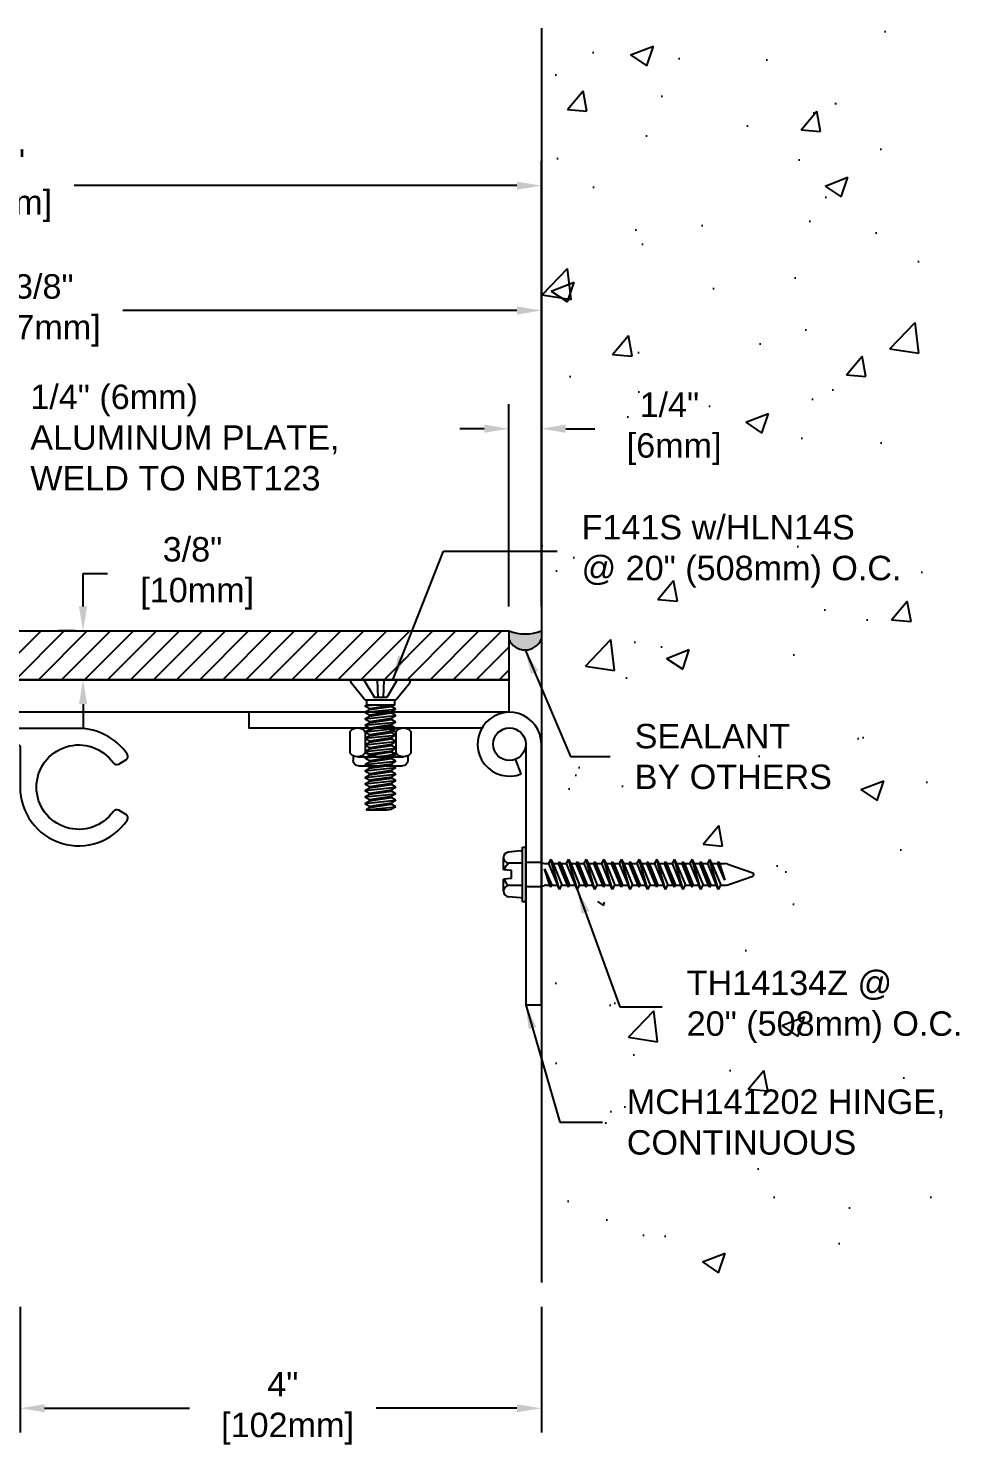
# Model space of a CAD drawing. Header units: inches. Extents: x -12.3 to 24.3, y -3.2 to 8.3.
# Drawn here: x -1.94 to 5.25, y -3.04 to 7.83 of the extents above; entities that cross this region are included whole.
import ezdxf

# ---------------------------------------------------------------- set-up
doc = ezdxf.new("R2010")
doc.units = ezdxf.units.IN
doc.header["$MEASUREMENT"] = 0
for name, color, linetype in [('Anchors', 4, 'Continuous'), ('Conditions', 1, 'Continuous'), ('Dimensions', 3, 'Continuous'), ('Metals', 7, 'Continuous'), ('Text', 2, 'Continuous')]:
    doc.layers.add(name, color=color, linetype=linetype)
doc.styles.add('Arial', font='arial.ttf')
doc.styles.get("Standard").update_dxf_attribs({"font": 'txt.shx'})
doc.dimstyles.new('Arial', dxfattribs={"dimtxt": 0.1875, "dimasz": 0.1875, "dimexe": 0.1875, "dimexo": 0.1875, "dimgap": 0.1875, "dimtad": 0, "dimtih": 1, "dimtoh": 1, "dimdec": 4, "dimzin": 0, "dimdsep": 46, "dimlunit": 4, "dimtxsty": 'Arial', "dimcen": 0.1875, "dimadec": 0, "dimazin": 0, "dimtfac": 1, "dimtdec": 4, "dimtofl": 0, "dimtmove": 0, "dimatfit": 3, "dimfxl": 0, "dimfrac": 2, "dimtolj": 1, "dimtzin": 0, "dimarcsym": 0})

# ---------------------------------------------------------------- blocks, each defined once
blk = doc.blocks.new('*D1')
at = {"layer": 'Defpoints', "color": 0}
for p in [(-2, -1.795), (2, -1.795), (2, -2.761)]:
    blk.add_point(p, dxfattribs=at)
at = {"layer": 'Dimensions', "color": 0, "lineweight": -2}
for p, q in [((-2, -1.983), (-2, -2.948)), ((2, -1.983), (2, -2.948)), ((-1.812, -2.761), (-0.7, -2.761)), ((1.812, -2.761), (0.732, -2.761))]:
    blk.add_line(p, q, dxfattribs=at)
at = {"layer": 'Dimensions', "color": 0}
for points in [[(-1.812, -2.73), (-1.812, -2.792), (-2, -2.761)], [(1.812, -2.73), (1.812, -2.792), (2, -2.761)]]:
    blk.add_solid(points, dxfattribs=at)
at = {"layer": 'Dimensions', "color": 0, "insert": (0.016, -2.761), "char_height": 0.1875, "attachment_point": 5, "style": 'Arial'}
blk.add_mtext('\\A1;4"\\P [102mm]', dxfattribs=at)
blk = doc.blocks.new('*D3')
at = {"layer": 'Defpoints', "color": 0}
for p in [(2, 6.624), (-6.1, 3.197), (2, 3.207)]:
    blk.add_point(p, dxfattribs=at)
at = {"layer": 'Dimensions', "color": 0, "lineweight": -2}
for p, q in [((-6.1, 3.384), (-6.1, 6.812)), ((2, 3.394), (2, 6.812)), ((-5.912, 6.624), (-3.016, 6.624)), ((1.812, 6.624), (-1.584, 6.624))]:
    blk.add_line(p, q, dxfattribs=at)
at = {"layer": 'Dimensions', "color": 0}
for points in [[(-5.912, 6.655), (-5.912, 6.593), (-6.1, 6.624)], [(1.812, 6.655), (1.812, 6.593), (2, 6.624)]]:
    blk.add_solid(points, dxfattribs=at)
at = {"layer": 'Dimensions', "color": 0, "insert": (-2.3, 6.624), "char_height": 0.1875, "attachment_point": 5, "style": 'Arial'}
blk.add_mtext('\\A1;8 1/8"\\P [206mm]', dxfattribs=at)
blk = doc.blocks.new('*D11')
at = {"layer": 'Defpoints', "color": 0}
for p in [(-5.354, 5.666), (-5.354, 3.192), (2, 3.207)]:
    blk.add_point(p, dxfattribs=at)
at = {"layer": 'Dimensions', "color": 0, "lineweight": -2}
for p, q in [((-5.354, 3.379), (-5.354, 5.853)), ((2, 3.394), (2, 5.853)), ((-5.166, 5.666), (-2.643, 5.666)), ((1.812, 5.666), (-1.211, 5.666))]:
    blk.add_line(p, q, dxfattribs=at)
at = {"layer": 'Dimensions', "color": 0}
for points in [[(-5.166, 5.697), (-5.166, 5.634), (-5.354, 5.666)], [(1.812, 5.697), (1.812, 5.634), (2, 5.666)]]:
    blk.add_solid(points, dxfattribs=at)
at = {"layer": 'Dimensions', "color": 0, "insert": (-1.927, 5.666), "char_height": 0.1875, "attachment_point": 5, "style": 'Arial'}
blk.add_mtext('\\A1;7 3/8"\\P [187mm]', dxfattribs=at)
blk = doc.blocks.new('MCH141202')
blk.add_line((0.227, 0.091), (0.116, 0.046))
for points in [[(0, 0.125), (2, 0.125), (2, 0.245), (0, 0.245)], [(-0.245, 0), (-0.245, -2), (-0.125, -2), (-0.125, -0.211)]]:
    blk.add_lwpolyline(points)
blk.add_circle((0, 0), 0.125)
blk.add_arc((0, 0), 0.245, 90, 21.7978)
at = {"flags": 3}
for tag, p in [('MANUFACTURER', (0.09, -0.641)), ('OPENWIDTH', (0.09, -0.974)), ('LENGTH', (0.09, -1.308)), ('FINISH', (0.09, -1.641)), ('GUDENP/N', (0.09, -1.974))]:
    blk.add_attdef(tag, p, '', height=0.2, dxfattribs=at)
blk = doc.blocks.new('F141S')
for p, q in [((-0.214, 0), (0.214, 0)), ((-0.128, 0), (-0.047, -0.137)), ((-0.025, 0), (-0.02, -0.137)), ((0.025, 0), (0.02, -0.137)), ((0.128, 0), (0.048, -0.137)), ((-0.119, -0.155), (-0.226, -0.024)), ((0.119, -0.155), (0.226, -0.024)), ((-0.119, -0.155), (0.119, -0.155)), ((-0.119, -0.2), (-0.108, -0.195)), ((-0.119, -0.2), (-0.068, -0.195)), ((-0.119, -0.2), (-0.085, -0.22)), ((-0.108, -0.155), (-0.108, -0.195)), ((0.108, -0.195), (-0.108, -0.195)), ((-0.085, -0.22), (0.085, -0.195)), ((-0.085, -0.23), (0.085, -0.205)), ((0.048, -0.137), (-0.047, -0.137)), ((0.108, -0.195), (0.085, -0.205)), ((0.119, -0.225), (0.085, -0.205)), ((0.108, -0.155), (0.108, -0.195)), ((-0.119, -0.25), (0.119, -0.225)), ((-0.119, -0.25), (-0.085, -0.23)), ((-0.119, -0.25), (-0.085, -0.27)), ((-0.119, -0.3), (0.119, -0.275)), ((-0.119, -0.3), (-0.085, -0.28)), ((-0.119, -0.3), (-0.085, -0.32)), ((-0.119, -0.35), (0.119, -0.325)), ((-0.085, -0.22), (-0.085, -0.23)), ((-0.085, -0.27), (0.085, -0.245)), ((-0.085, -0.28), (0.085, -0.255)), ((-0.085, -0.27), (-0.085, -0.28)), ((-0.085, -0.32), (0.085, -0.295)), ((-0.085, -0.33), (0.085, -0.305)), ((-0.085, -0.32), (-0.085, -0.33)), ((0.119, -0.225), (0.085, -0.245)), ((0.085, -0.245), (0.085, -0.255)), ((0.119, -0.275), (0.085, -0.255)), ((0.119, -0.275), (0.085, -0.295)), ((0.085, -0.295), (0.085, -0.305)), ((0.119, -0.325), (0.085, -0.305)), ((0.119, -0.325), (0.085, -0.345)), ((-0.119, -0.35), (-0.085, -0.33)), ((-0.119, -0.35), (-0.085, -0.37)), ((-0.119, -0.4), (0.119, -0.375)), ((-0.119, -0.4), (-0.085, -0.38)), ((-0.119, -0.4), (-0.085, -0.42)), ((-0.119, -0.45), (0.119, -0.425)), ((-0.119, -0.45), (-0.085, -0.43)), ((-0.085, -0.37), (0.085, -0.345)), ((-0.085, -0.38), (0.085, -0.355)), ((-0.085, -0.37), (-0.085, -0.38)), ((-0.085, -0.42), (0.085, -0.395)), ((-0.085, -0.43), (0.085, -0.405)), ((-0.085, -0.42), (-0.085, -0.43)), ((0.085, -0.345), (0.085, -0.355)), ((0.119, -0.375), (0.085, -0.355)), ((0.119, -0.375), (0.085, -0.395)), ((0.085, -0.395), (0.085, -0.405)), ((0.119, -0.425), (0.085, -0.405)), ((0.119, -0.425), (0.085, -0.445)), ((-0.119, -0.45), (-0.085, -0.47)), ((-0.119, -0.5), (0.119, -0.475)), ((-0.119, -0.5), (-0.085, -0.48)), ((-0.119, -0.5), (-0.085, -0.52)), ((-0.119, -0.55), (0.119, -0.525)), ((-0.119, -0.55), (-0.085, -0.53)), ((-0.085, -0.47), (0.085, -0.445)), ((-0.085, -0.48), (0.085, -0.455)), ((-0.085, -0.47), (-0.085, -0.48)), ((-0.085, -0.52), (0.085, -0.495)), ((-0.085, -0.53), (0.085, -0.505)), ((-0.085, -0.52), (-0.085, -0.53)), ((0.085, -0.445), (0.085, -0.455)), ((0.119, -0.475), (0.085, -0.455)), ((0.119, -0.475), (0.085, -0.495)), ((0.085, -0.495), (0.085, -0.505)), ((0.119, -0.525), (0.085, -0.505)), ((0.119, -0.525), (0.085, -0.545)), ((-0.119, -0.55), (-0.085, -0.57)), ((-0.119, -0.6), (0.119, -0.575)), ((-0.119, -0.6), (-0.085, -0.58)), ((-0.119, -0.6), (-0.085, -0.62)), ((-0.119, -0.65), (0.119, -0.625)), ((-0.119, -0.65), (-0.085, -0.63)), ((-0.119, -0.65), (-0.085, -0.67)), ((-0.085, -0.57), (0.085, -0.545)), ((-0.085, -0.58), (0.085, -0.555)), ((-0.085, -0.57), (-0.085, -0.58)), ((-0.085, -0.62), (0.085, -0.595)), ((-0.085, -0.63), (0.085, -0.605)), ((-0.085, -0.62), (-0.085, -0.63)), ((-0.085, -0.67), (0.085, -0.645)), ((0.085, -0.545), (0.085, -0.555)), ((0.119, -0.575), (0.085, -0.555)), ((0.119, -0.575), (0.085, -0.595)), ((0.085, -0.595), (0.085, -0.605)), ((0.119, -0.625), (0.085, -0.605)), ((0.119, -0.625), (0.085, -0.645)), ((0.085, -0.645), (0.085, -0.655)), ((-0.119, -0.7), (0.119, -0.675)), ((-0.119, -0.7), (-0.085, -0.68)), ((-0.119, -0.7), (-0.085, -0.72)), ((-0.119, -0.75), (0.119, -0.725)), ((-0.119, -0.75), (-0.085, -0.73)), ((-0.119, -0.75), (-0.085, -0.77)), ((-0.085, -0.68), (0.085, -0.655)), ((-0.085, -0.67), (-0.085, -0.68)), ((-0.085, -0.72), (0.085, -0.695)), ((-0.085, -0.73), (0.085, -0.705)), ((-0.085, -0.72), (-0.085, -0.73)), ((-0.085, -0.77), (0.085, -0.745)), ((-0.085, -0.78), (0.085, -0.755)), ((0.119, -0.675), (0.085, -0.655)), ((0.119, -0.675), (0.085, -0.695)), ((0.085, -0.695), (0.085, -0.705)), ((0.119, -0.725), (0.085, -0.705)), ((0.119, -0.725), (0.085, -0.745)), ((0.085, -0.745), (0.085, -0.755)), ((0.119, -0.775), (0.085, -0.755)), ((-0.119, -0.8), (0.119, -0.775)), ((-0.119, -0.8), (-0.085, -0.78)), ((-0.119, -0.8), (-0.085, -0.82)), ((-0.119, -0.85), (0.119, -0.825)), ((-0.119, -0.85), (-0.085, -0.83)), ((-0.119, -0.85), (-0.085, -0.87)), ((-0.085, -0.77), (-0.085, -0.78)), ((-0.085, -0.82), (0.085, -0.795)), ((-0.085, -0.83), (0.085, -0.805)), ((-0.085, -0.82), (-0.085, -0.83)), ((-0.085, -0.87), (0.085, -0.845)), ((-0.085, -0.88), (0.085, -0.855)), ((-0.085, -0.87), (-0.085, -0.88)), ((0.119, -0.775), (0.085, -0.795)), ((0.085, -0.795), (0.085, -0.805)), ((0.119, -0.825), (0.085, -0.805)), ((0.119, -0.825), (0.085, -0.845)), ((0.085, -0.845), (0.085, -0.855)), ((0.119, -0.875), (0.085, -0.855)), ((-0.119, -0.9), (0.119, -0.875)), ((-0.119, -0.9), (-0.085, -0.88)), ((-0.119, -0.9), (-0.085, -0.92)), ((-0.119, -0.95), (0.119, -0.925)), ((-0.119, -0.95), (-0.085, -0.93)), ((-0.119, -0.95), (-0.085, -0.97)), ((-0.11, -1), (0.119, -0.975)), ((-0.085, -0.92), (0.085, -0.895)), ((-0.085, -0.93), (0.085, -0.905)), ((-0.085, -0.92), (-0.085, -0.93)), ((-0.085, -0.97), (0.085, -0.945)), ((-0.085, -0.98), (0.085, -0.955)), ((-0.085, -0.97), (-0.085, -0.98)), ((0.119, -0.875), (0.085, -0.895)), ((0.085, -0.895), (0.085, -0.905)), ((0.119, -0.925), (0.085, -0.905)), ((0.119, -0.925), (0.085, -0.945)), ((0.085, -0.945), (0.085, -0.955)), ((0.119, -0.975), (0.085, -0.955)), ((0.119, -0.975), (0.085, -0.995)), ((-0.11, -1), (-0.085, -0.98)), ((-0.11, -1), (0.048, -1)), ((0.048, -1), (0.085, -0.995))]:
    blk.add_line(p, q)
for centre, start, end in [((-0.214, -0.015), 90, 219.032), ((0.214, -0.015), 320.968, 90)]:
    blk.add_arc(centre, 0.015, start, end)
blk = doc.blocks.new('HLN14S')
for p, q in [((-0.21, 0.213), (-0.21, 0.25)), ((-0.176, 0.222), (0.176, 0.222)), ((-0.168, 0.292), (0.168, 0.292)), ((0.21, 0.213), (0.21, 0.25)), ((-0.234, 0.03), (-0.234, 0.192)), ((-0.117, 0.03), (-0.117, 0.192)), ((0.117, 0.03), (0.117, 0.192)), ((0.234, 0.03), (0.234, 0.192)), ((-0.176, 0), (0.176, 0))]:
    blk.add_line(p, q)
for centre, radius, start, end in [((-0.176, 0.149), 0.0723, 35.7751, 144.2249), ((-0.168, 0.25), 0.0418, 90, 180), ((0, -0.022), 0.244, 61.2813, 118.7187), ((0.176, 0.149), 0.0723, 35.7751, 144.2249), ((0.168, 0.25), 0.0418, 0, 90), ((-0.176, 0.072), 0.0723, 215.7751, 324.2249), ((0, 0.244), 0.244, 241.2813, 298.7187), ((0.176, 0.072), 0.0723, 215.7751, 324.2249)]:
    blk.add_arc(centre, radius, start, end)
blk = doc.blocks.new('TH14134')
for p, q in [((-0.18, 0.039), (-0.172, 0.133)), ((-0.129, 0.17), (-0.036, 0.17)), ((-0.086, 0.025), (-0.086, 0.133)), ((-0.031, 0.11), (-0.036, 0.17)), ((-0.031, 0.11), (0.031, 0.11)), ((0.031, 0.11), (0.036, 0.17)), ((0.036, 0.17), (0.129, 0.17)), ((0.086, 0.025), (0.086, 0.133)), ((0.18, 0.039), (0.172, 0.133)), ((-0.209, 0), (-0.209, 0.025)), ((-0.209, 0.025), (0.209, 0.025)), ((-0.209, 0), (0.209, 0)), ((0.209, 0.025), (0.209, 0)), ((-0.093, -0.015), (-0.093, -0.097)), ((0.093, -0.015), (0.093, -0.097)), ((-0.115, -0.26), (0.115, -0.193)), ((-0.098, -0.193), (0.043, -0.144)), ((-0.098, -0.193), (-0.083, -0.184)), ((-0.098, -0.193), (-0.083, -0.201)), ((-0.092, -0.11), (-0.084, -0.145)), ((-0.083, -0.184), (0.043, -0.144)), ((0.043, -0.144), (-0.083, -0.201)), ((-0.083, -0.158), (-0.083, -0.184)), ((0.083, -0.175), (-0.083, -0.243)), ((-0.083, -0.201), (-0.083, -0.243)), ((0.083, -0.21), (-0.083, -0.278)), ((0.083, -0.158), (0.083, -0.175)), ((0.115, -0.193), (0.083, -0.175)), ((0.115, -0.193), (0.083, -0.21)), ((0.083, -0.21), (0.083, -0.252)), ((0.092, -0.11), (0.084, -0.145)), ((-0.115, -0.26), (-0.083, -0.243)), ((-0.115, -0.26), (-0.083, -0.278)), ((-0.098, -0.328), (0.098, -0.26)), ((-0.098, -0.328), (-0.083, -0.32)), ((-0.083, -0.32), (0.083, -0.252)), ((0.083, -0.269), (-0.083, -0.336)), ((-0.083, -0.278), (-0.083, -0.32)), ((0.083, -0.311), (-0.083, -0.379)), ((0.098, -0.26), (0.083, -0.252)), ((0.098, -0.26), (0.083, -0.269)), ((0.083, -0.269), (0.083, -0.311)), ((0.115, -0.328), (0.083, -0.311)), ((-0.115, -0.396), (0.115, -0.328)), ((-0.115, -0.396), (-0.083, -0.379)), ((-0.115, -0.396), (-0.083, -0.413)), ((-0.098, -0.328), (-0.083, -0.336)), ((-0.098, -0.464), (0.098, -0.396)), ((-0.083, -0.336), (-0.083, -0.379)), ((0.083, -0.345), (-0.083, -0.413)), ((-0.083, -0.455), (0.083, -0.388)), ((0.083, -0.404), (-0.083, -0.472)), ((-0.083, -0.413), (-0.083, -0.455)), ((0.115, -0.328), (0.083, -0.345)), ((0.083, -0.345), (0.083, -0.388)), ((0.098, -0.396), (0.083, -0.388)), ((0.098, -0.396), (0.083, -0.404)), ((0.083, -0.404), (0.083, -0.446)), ((-0.115, -0.531), (0.115, -0.464)), ((-0.115, -0.531), (-0.083, -0.514)), ((-0.115, -0.531), (-0.083, -0.548)), ((-0.098, -0.464), (-0.083, -0.455)), ((-0.098, -0.464), (-0.083, -0.472)), ((-0.098, -0.599), (0.098, -0.531)), ((0.083, -0.446), (-0.083, -0.514)), ((-0.083, -0.472), (-0.083, -0.514)), ((0.083, -0.481), (-0.083, -0.548)), ((-0.083, -0.591), (0.083, -0.523)), ((0.083, -0.539), (-0.083, -0.607)), ((0.115, -0.464), (0.083, -0.446)), ((0.115, -0.464), (0.083, -0.481)), ((0.083, -0.481), (0.083, -0.523)), ((0.098, -0.531), (0.083, -0.523)), ((0.098, -0.531), (0.083, -0.539)), ((0.083, -0.539), (0.083, -0.582)), ((-0.115, -0.667), (0.115, -0.599)), ((-0.115, -0.667), (-0.083, -0.649)), ((-0.098, -0.599), (-0.083, -0.591)), ((-0.098, -0.599), (-0.083, -0.607)), ((-0.083, -0.548), (-0.083, -0.591)), ((0.083, -0.582), (-0.083, -0.649)), ((-0.083, -0.607), (-0.083, -0.649)), ((0.083, -0.616), (-0.083, -0.684)), ((0.115, -0.599), (0.083, -0.582)), ((0.115, -0.599), (0.083, -0.616)), ((0.083, -0.616), (0.083, -0.658)), ((-0.115, -0.667), (-0.083, -0.684)), ((-0.115, -0.802), (0.115, -0.734)), ((-0.098, -0.734), (0.098, -0.667)), ((-0.098, -0.734), (-0.083, -0.726)), ((-0.098, -0.734), (-0.083, -0.743)), ((-0.083, -0.726), (0.083, -0.658)), ((0.083, -0.675), (-0.083, -0.743)), ((-0.083, -0.684), (-0.083, -0.726)), ((0.083, -0.717), (-0.083, -0.785)), ((-0.083, -0.743), (-0.083, -0.785)), ((0.083, -0.752), (-0.083, -0.819)), ((0.098, -0.667), (0.083, -0.658)), ((0.098, -0.667), (0.083, -0.675)), ((0.083, -0.675), (0.083, -0.717)), ((0.115, -0.734), (0.083, -0.717)), ((0.115, -0.734), (0.083, -0.752)), ((0.083, -0.752), (0.083, -0.794)), ((-0.115, -0.802), (-0.083, -0.785)), ((-0.115, -0.802), (-0.083, -0.819)), ((-0.098, -0.87), (0.098, -0.802)), ((-0.098, -0.87), (-0.083, -0.862)), ((-0.083, -0.862), (0.083, -0.794)), ((0.083, -0.81), (-0.083, -0.878)), ((-0.083, -0.819), (-0.083, -0.862)), ((0.083, -0.853), (-0.083, -0.92)), ((0.098, -0.802), (0.083, -0.794)), ((0.098, -0.802), (0.083, -0.81)), ((0.083, -0.81), (0.083, -0.853)), ((0.115, -0.87), (0.083, -0.853)), ((-0.115, -0.937), (0.115, -0.87)), ((-0.115, -0.937), (-0.083, -0.92)), ((-0.115, -0.937), (-0.083, -0.955)), ((-0.098, -0.87), (-0.083, -0.878)), ((-0.098, -1.005), (0.098, -0.937)), ((-0.083, -0.878), (-0.083, -0.92)), ((0.083, -0.887), (-0.083, -0.955)), ((-0.083, -0.997), (0.083, -0.929)), ((0.083, -0.946), (-0.083, -1.013)), ((-0.083, -0.955), (-0.083, -0.997)), ((0.115, -0.87), (0.083, -0.887)), ((0.083, -0.887), (0.083, -0.929)), ((0.098, -0.937), (0.083, -0.929)), ((0.098, -0.937), (0.083, -0.946)), ((0.083, -0.946), (0.083, -0.988)), ((-0.115, -1.073), (0.115, -1.005)), ((-0.115, -1.073), (-0.083, -1.056)), ((-0.115, -1.073), (-0.083, -1.09)), ((-0.098, -1.005), (-0.083, -0.997)), ((-0.098, -1.005), (-0.083, -1.013)), ((-0.098, -1.141), (0.098, -1.073)), ((0.083, -0.988), (-0.083, -1.056)), ((-0.083, -1.013), (-0.083, -1.056)), ((0.083, -1.022), (-0.083, -1.09)), ((-0.083, -1.132), (0.083, -1.065)), ((0.083, -1.081), (-0.083, -1.149)), ((0.115, -1.005), (0.083, -0.988)), ((0.115, -1.005), (0.083, -1.022)), ((0.083, -1.022), (0.083, -1.065)), ((0.098, -1.073), (0.083, -1.065)), ((0.098, -1.073), (0.083, -1.081)), ((0.083, -1.081), (0.083, -1.123)), ((-0.115, -1.208), (0.115, -1.141)), ((-0.115, -1.208), (-0.083, -1.191)), ((-0.098, -1.141), (-0.083, -1.132)), ((-0.098, -1.141), (-0.083, -1.149)), ((-0.083, -1.09), (-0.083, -1.132)), ((0.083, -1.123), (-0.083, -1.191)), ((-0.083, -1.149), (-0.083, -1.191)), ((0.083, -1.158), (-0.083, -1.226)), ((0.115, -1.141), (0.083, -1.123)), ((0.115, -1.141), (0.083, -1.158)), ((0.083, -1.158), (0.083, -1.2)), ((-0.115, -1.208), (-0.083, -1.226)), ((-0.115, -1.344), (0.115, -1.276)), ((-0.098, -1.276), (0.098, -1.208)), ((-0.098, -1.276), (-0.083, -1.268)), ((-0.098, -1.276), (-0.083, -1.284)), ((-0.083, -1.268), (0.083, -1.2)), ((0.083, -1.217), (-0.083, -1.284)), ((-0.083, -1.226), (-0.083, -1.268)), ((0.083, -1.259), (-0.083, -1.327)), ((-0.083, -1.284), (-0.083, -1.327)), ((0.083, -1.293), (-0.083, -1.361)), ((0.098, -1.208), (0.083, -1.2)), ((0.098, -1.208), (0.083, -1.217)), ((0.083, -1.217), (0.083, -1.259)), ((0.115, -1.276), (0.083, -1.259)), ((0.115, -1.276), (0.083, -1.293)), ((0.083, -1.293), (0.083, -1.336)), ((-0.115, -1.344), (-0.083, -1.327)), ((-0.115, -1.344), (-0.083, -1.361)), ((-0.115, -1.479), (0.115, -1.411)), ((-0.098, -1.411), (0.098, -1.344)), ((-0.098, -1.411), (-0.083, -1.403)), ((-0.098, -1.411), (-0.083, -1.42)), ((-0.083, -1.403), (0.083, -1.336)), ((0.083, -1.352), (-0.083, -1.42)), ((-0.083, -1.361), (-0.083, -1.403)), ((0.083, -1.394), (-0.083, -1.462)), ((0.098, -1.344), (0.083, -1.336)), ((0.098, -1.344), (0.083, -1.352)), ((0.083, -1.352), (0.083, -1.394)), ((0.115, -1.411), (0.083, -1.394)), ((0.115, -1.411), (0.083, -1.429)), ((-0.115, -1.479), (-0.083, -1.462)), ((-0.115, -1.479), (-0.083, -1.496)), ((-0.083, -1.42), (-0.083, -1.462)), ((0.083, -1.429), (-0.083, -1.496)), ((-0.083, -1.496), (-0.083, -1.531)), ((-0.045, -1.528), (0.083, -1.471)), ((-0.045, -1.528), (0.098, -1.479)), ((0.083, -1.487), (-0.045, -1.528)), ((0.083, -1.429), (0.083, -1.471)), ((0.098, -1.479), (0.083, -1.471)), ((0.098, -1.479), (0.083, -1.487)), ((0.083, -1.487), (0.083, -1.531)), ((-0.08, -1.551), (-0.013, -1.742)), ((0.08, -1.551), (0.013, -1.742))]:
    blk.add_line(p, q)
for centre, radius, start, end in [((-0.129, 0.126), 0.0436, 9.285, 170.715), ((0, 0.051), 0.119, 107.4215, 136.0407), ((0, 0.051), 0.119, 43.9593, 72.5785), ((0.129, 0.126), 0.0436, 9.285, 170.715), ((-0.195, 0.04), 0.015, 270, 355), ((0.195, 0.04), 0.015, 185, 270), ((-0.108, -0.015), 0.0147, 0, 90), ((-0.031, -0.097), 0.062, 180, 191.9357), ((0.031, -0.097), 0.062, 348.0643, 0), ((0.108, -0.015), 0.0147, 90, 180), ((-0.145, -0.158), 0.062, 0, 11.9357), ((0.145, -0.158), 0.062, 168.0643, 180), ((-0.021, -1.531), 0.062, 180, 199.3058), ((0.021, -1.531), 0.062, 340.6942, 0), ((0, -1.736), 0.0141, 204.1001, 335.8999)]:
    blk.add_arc(centre, radius, start, end)
blk = doc.blocks.new('*D17')
at = {"layer": 'Defpoints', "color": 0}
for p in [(1.75, 4.758), (1.75, 3.207), (2, 3.207)]:
    blk.add_point(p, dxfattribs=at)
at = {"layer": 'Dimensions', "color": 0, "lineweight": -2}
for p, q in [((1.75, 3.394), (1.75, 4.946)), ((2, 3.394), (2, 4.946)), ((1.562, 4.758), (1.375, 4.758)), ((2.187, 4.758), (2.411, 4.758))]:
    blk.add_line(p, q, dxfattribs=at)
at = {"layer": 'Dimensions', "color": 0}
for points in [[(1.562, 4.79), (1.562, 4.727), (1.75, 4.758)], [(2.187, 4.79), (2.187, 4.727), (2, 4.758)]]:
    blk.add_solid(points, dxfattribs=at)
at = {"layer": 'Dimensions', "color": 0, "insert": (2.982, 4.758), "char_height": 0.1875, "attachment_point": 5, "style": 'Arial'}
blk.add_mtext('\\A1;1/4"\\P [6mm]', dxfattribs=at)
blk = doc.blocks.new('SEALANT')
blk.add_hatch(color=253).paths.add_polyline_path([(2, 3.144), (2, 3.207, -0.19106), (1.75, 3.207), (1.75, 3.144, 0.674056)])
for p, q in [((1.75, 3.207), (1.75, 3.144)), ((2, 3.207), (2, 3.144))]:
    blk.add_line(p, q)
for centre, radius, start, end in [((1.875, 3.522), 0.339, 248.3669, 291.6331), ((1.875, 3.195), 0.135, 202.0357, 337.9643)]:
    blk.add_arc(centre, radius, start, end)
blk = doc.blocks.new('NBA60110')
blk.add_lwpolyline([(2.161, 0.007, 0.267949), (2.174, 0), (5.085, 0, -0.414214), (5.1, -0.015), (5.1, -0.325, 0.738322), (5.922, -0.578, 0.436073), (5.912, -0.534), (5.857, -0.502, 0.388901), (5.816, -0.511, -3.172023), (5.816, -0.139, 0.388901), (5.857, -0.148), (5.912, -0.116, 0.436073), (5.922, -0.072, 0.248202), (5.55, 0.125), (2.246, 0.125, -0.267949), (2.233, 0.132), (2.221, 0.153, 0.065543), (2.219, 0.156), (1.504, 0.871, 0.198912), (1.494, 0.875), (1.015, 0.875, 0.414214), (1, 0.86), (1, 0.14, -0.414214), (0.985, 0.125), (0.015, 0.125, 0.414214), (0, 0.11), (0, 0.015, 0.414214), (0.015, 0), (1.11, 0, 0.414214), (1.125, 0.015), (1.125, 0.735, -0.414214), (1.14, 0.75), (1.442, 0.75, -0.198912), (1.453, 0.746), (2.119, 0.08, -0.065543), (2.121, 0.077)], format="xyb", close=True)
blk = doc.blocks.new('*D26')
at = {"layer": 'Defpoints', "color": 0}
for p in [(-1.517, 3.207), (-1.391, 3.207), (-1.541, 2.832)]:
    blk.add_point(p, dxfattribs=at)
at = {"layer": 'Dimensions', "color": 0, "lineweight": -2}
for p, q in [((-1.517, 3.394), (-1.517, 3.648)), ((-1.517, 3.648), (-1.329, 3.648)), ((-1.578, 3.207), (-1.704, 3.207)), ((-1.354, 2.832), (-1.329, 2.832)), ((-1.517, 2.644), (-1.517, 2.457))]:
    blk.add_line(p, q, dxfattribs=at)
at = {"layer": 'Dimensions', "color": 0}
for points in [[(-1.548, 3.394), (-1.485, 3.394), (-1.517, 3.207)], [(-1.548, 2.644), (-1.485, 2.644), (-1.517, 2.832)]]:
    blk.add_solid(points, dxfattribs=at)
at = {"layer": 'Dimensions', "color": 0, "insert": (-0.677, 3.648), "char_height": 0.1875, "attachment_point": 5, "style": 'Arial'}
blk.add_mtext('\\A1;3/8"\\P [10mm]', dxfattribs=at)

msp = doc.modelspace()

# ---------------------------------------------------------------- hatches: boundary and pattern name
at = {"layer": 'Conditions'}
h = msp.add_hatch(dxfattribs=at)
h.set_pattern_fill('AR-CONC', color=256, scale=0.25, style=0)
h.paths.add_polyline_path([(5, 7.83175), (2, 7.83175), (2, 1.30134), (2.02483, 1.2961, 0.05212645), (2.03765, 1.29475), (2.05548, 1.29475), (2.07271, 1.32675), (2.08994, 1.29475), (2.1322, 1.29475), (2.14042, 1.31001), (2.14863, 1.29475), (2.19089, 1.29475), (2.20812, 1.32675), (2.22536, 1.29475), (2.26762, 1.29475), (2.27583, 1.31001), (2.28405, 1.29475), (2.32631, 1.29475), (2.34354, 1.32675), (2.36077, 1.29475), (2.40303, 1.29475), (2.41125, 1.31001), (2.41947, 1.29475), (2.46173, 1.29475), (2.47896, 1.32675), (2.49619, 1.29475), (2.53845, 1.29475), (2.54667, 1.31001), (2.55488, 1.29475), (2.59714, 1.29475), (2.61437, 1.32675), (2.63161, 1.29475), (2.67387, 1.29475), (2.68208, 1.31001), (2.6903, 1.29475), (2.73256, 1.29475), (2.74979, 1.32675), (2.76702, 1.29475), (2.80928, 1.29475), (2.8175, 1.31001), (2.82572, 1.29475), (2.86798, 1.29475), (2.88521, 1.32675), (2.90244, 1.29475), (2.9447, 1.29475), (2.95292, 1.31001), (2.96113, 1.29475), (3.00339, 1.29475), (3.02062, 1.32675), (3.03786, 1.29475), (3.08012, 1.29475), (3.08833, 1.31001), (3.09655, 1.29475), (3.13881, 1.29475), (3.15604, 1.32675), (3.17327, 1.29475), (3.21553, 1.29475), (3.22375, 1.31001), (3.23197, 1.29475), (3.27423, 1.29475), (3.29146, 1.32675), (3.30869, 1.29475), (3.35095, 1.29475), (3.35917, 1.31001), (3.36738, 1.29475), (3.41088, 1.29475, -0.08443704), (3.43138, 1.29127), (3.61945, 1.22539, -0.77412328), (3.61945, 1.19812), (3.43138, 1.13224, -0.08443704), (3.41088, 1.12875), (3.3764, 1.12875), (3.35917, 1.09675), (3.34193, 1.12875), (3.29968, 1.12875), (3.29146, 1.1135), (3.28324, 1.12875), (3.24098, 1.12875), (3.22375, 1.09675), (3.20652, 1.12875), (3.16426, 1.12875), (3.15604, 1.1135), (3.14782, 1.12875), (3.10557, 1.12875), (3.08833, 1.09675), (3.0711, 1.12875), (3.02884, 1.12875), (3.02062, 1.1135), (3.01241, 1.12875), (2.97015, 1.12875), (2.95292, 1.09675), (2.93568, 1.12875), (2.89343, 1.12875), (2.88521, 1.1135), (2.87699, 1.12875), (2.83473, 1.12875), (2.8175, 1.09675), (2.80027, 1.12875), (2.75801, 1.12875), (2.74979, 1.1135), (2.74157, 1.12875), (2.69932, 1.12875), (2.68208, 1.09675), (2.66485, 1.12875), (2.62259, 1.12875), (2.61437, 1.1135), (2.60616, 1.12875), (2.5639, 1.12875), (2.54667, 1.09675), (2.52943, 1.12875), (2.48718, 1.12875), (2.47896, 1.1135), (2.47074, 1.12875), (2.42848, 1.12875), (2.41125, 1.09675), (2.39402, 1.12875), (2.35176, 1.12875), (2.34354, 1.1135), (2.33532, 1.12875), (2.29307, 1.12875), (2.27583, 1.09675), (2.2586, 1.12875), (2.21634, 1.12875), (2.20812, 1.1135), (2.19991, 1.12875), (2.15765, 1.12875), (2.14042, 1.09675), (2.12318, 1.12875), (2.08093, 1.12875), (2.07271, 1.1135), (2.06449, 1.12875), (2.03765, 1.12875, 0.05212645), (2.02483, 1.12741), (2, 1.12217), (2, 0.21175), (2, -1.79548), (5, -1.79548)])
h.paths.add_polyline_path([(2.51562, 5.08327), (3.44775, 5.08327), (3.44775, 4.4335), (2.51562, 4.4335)], flags=24)
h.paths.add_polyline_path([(2.66895, 2.54298), (4.24351, 2.54298), (4.24351, 1.93951), (2.66895, 1.93951)], flags=24)
h.paths.add_polyline_path([(2.60862, -0.26338), (5.19243, -0.26338), (5.19243, -0.86685), (2.60862, -0.86685)], flags=9)
h.paths.add_polyline_path([(3.06833, 0.64771), (5.24786, 0.64771), (5.24786, -0.00794), (3.06833, -0.00794)], flags=9)
h.paths.add_polyline_path([(2.26151, 4.14501), (4.77319, 4.14501), (4.77319, 3.48948), (2.26151, 3.48948)], flags=24)
h = msp.add_hatch(dxfattribs=at)
h.set_pattern_fill('ANSI31', color=256, style=0)
h.set_pattern_definition([(45, (-0.625, -2e-14), (-0.0883883, 0.0883883), [])])
h.paths.add_polyline_path([(1.75, 3.20675), (-4.50005, 3.20675), (-4.50005, 2.83175), (1.75, 2.83175)])

# ---------------------------------------------------------------- linework, layer by layer
msp.add_line((2, 7.83175), (2, -1.79548), dxfattribs=at)
msp.add_lwpolyline([(-4.50005, 3.20675), (1.75, 3.20675), (1.75, 2.83175), (-4.50005, 2.83175)], close=True, dxfattribs=at)
at = {"layer": 'Metals'}
msp.add_lwpolyline([(-4.50005, 2.83175), (1.75, 2.83175), (1.75, 2.58175), (-4.50005, 2.58175)], close=True, dxfattribs=at)

# ---------------------------------------------------------------- block references
at = {"layer": 'Anchors'}
msp.add_blockref('F141S', (0.76548, 2.83175), dxfattribs=at)
for name, p, rotation in [('MCH141202', (1.755, 2.33675), 270), ('TH14134', (1.88, 1.33675), 90)]:
    msp.add_blockref(name, p, dxfattribs=dict(at, rotation=rotation))
at = {"layer": 'Anchors', "xscale": -1, "rotation": 180}
msp.add_blockref('HLN14S', (0.76548, 2.46175), dxfattribs=at)
at = {"layer": 'Conditions'}
msp.add_blockref('SEALANT', (0, 0), dxfattribs=at)
at = {"layer": 'Metals'}
msp.add_blockref('NBA60110', (-7.1, 2.33175), dxfattribs=at)

# ---------------------------------------------------------------- texts
at = {"layer": 'Text', "insert": (-1.92135, 4.68923), "char_height": 0.1875, "width": 3.0266462, "attachment_point": 4, "style": 'Arial'}
msp.add_mtext('1/4" (6mm)\\PALUMINUM PLATE,\\PWELD TO NBT123', dxfattribs=at)
at = {"layer": 'Text', "char_height": 0.1875, "attachment_point": 4, "style": 'Arial'}
for s, insert in [('F141S w/HLN14S\\P@ 20" (508mm) O.C.', (2.30838, 3.81724)), ('\\A1;SEALANT\\PBY OTHERS', (2.71582, 2.24125)), ('TH14134Z @\\P20" (508mm) O.C.', (3.11521, 0.31988)), ('MCH141202 HINGE,\\PCONTINUOUS', (2.65549, -0.56512))]:
    msp.add_mtext(s, dxfattribs=dict(at, insert=insert))

# ---------------------------------------------------------------- dimensions: what is measured, and where the dimension line sits
at = {"layer": 'Dimensions'}
for base, p1, p2, picture, middle in [((2, 6.62416), (-6.09969, 3.19675), (2, 3.20675), '*D3', (-2.29969, 6.62416)), ((-5.35384, 5.66574), (2, 3.20675), (-5.35384, 3.19175), '*D11', (-1.92676, 5.66574)), ((1.75, 4.75838), (2, 3.20675), (1.75, 3.20675), '*D17', (2.98169, 4.75838)), ((2, -2.76083), (-2, -1.79548), (2, -1.79548), '*D1', (0.01562, -2.76083))]:
    dim = msp.add_linear_dim(base=base, p1=p1, p2=p2, dimstyle='Arial', override={"dimpost": '\\X'}, dxfattribs=at)
    dim.commit()
    dim.dimension.update_dxf_attribs({"geometry": picture, "text_midpoint": middle, "dimtype": 160})
dim = msp.add_linear_dim(base=(-1.51652, 3.20675), p1=(-1.54101, 2.83175), p2=(-1.39088, 3.20675), angle=90, dimstyle='Arial', override={"dimpost": '\\X'}, dxfattribs=at)
dim.commit()
dim.dimension.update_dxf_attribs({"geometry": '*D26', "text_midpoint": (-0.67699, 3.64759), "dimtype": 160})

# ---------------------------------------------------------------- leaders
at = {"layer": 'Text', "annotation_type": 0, "has_hookline": 1, "hookline_direction": 0}
for points, text_width in [([(0.85992, 2.83175), (1.24871, 3.81724), (2.12088, 3.81724)], 2.41793), ([(1.875, 3.06), (2.22335, 2.24125), (2.52832, 2.24125)], 1.48082), ([(2.27583, 1.22175), (2.60074, 0.31988), (2.92771, 0.31988)], 2.08578), ([(1.88, 0.33675), (2.14103, -0.56512), (2.46799, -0.56512)], 2.40297)]:
    msp.add_leader(points, dimstyle='Arial', override={"dimgap": 0.1875, "dimtad": 0}, dxfattribs=dict(at, text_width=text_width))

doc.saveas('drawing.dxf')
